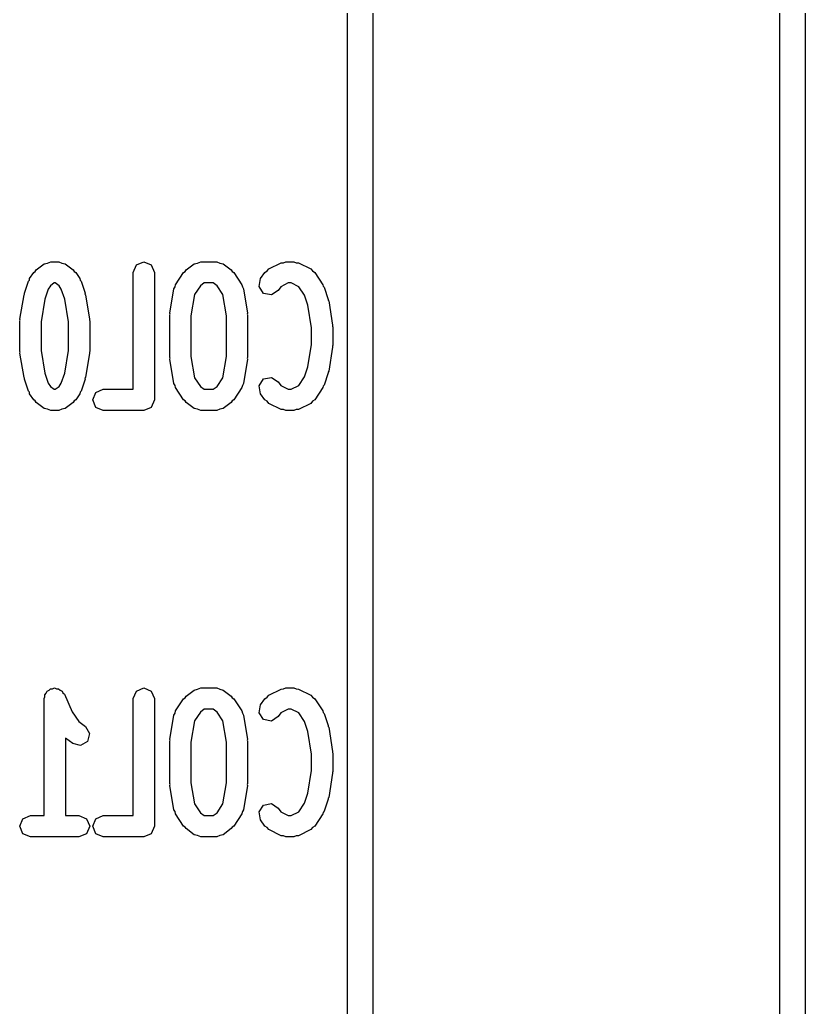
# Model space of a CAD drawing. Extents: x 62 to 223, y -188 to -37.
# Drawn here: x 101.82 to 106.43, y -63.23 to -57.42 of the extents above; entities that cross this region are included whole.
import ezdxf

# ---------------------------------------------------------------- set-up
doc = ezdxf.new("R2010")
doc.units = 0
doc.layers.add('BLACK', color=7, linetype='CONTINUOUS')

msp = doc.modelspace()

# ---------------------------------------------------------------- linework, layer by layer
at = {"layer": 'BLACK', "linetype": 'CONTINUOUS'}
for p, q in [((103.743, -73.9416), (103.743, -47.79)), ((106.433, -47.79), (106.433, -78.27)), ((103.893, -47.865), (103.893, -74.2229)), ((106.283, -78.195), (106.283, -47.865)), ((101.914, -58.893), (101.962, -58.8573)), ((101.962, -58.8573), (101.981, -58.8524)), ((101.981, -58.8524), (102, -58.8448)), ((102, -58.8448), (102.047, -58.8448)), ((102.047, -58.8448), (102.066, -58.8524)), ((102.066, -58.8524), (102.085, -58.8573)), ((102.085, -58.8573), (102.132, -58.893)), ((102.503, -58.8631), (102.547, -58.8448)), ((102.547, -58.8448), (102.591, -58.8631)), ((102.795, -58.893), (102.843, -58.8573)), ((102.843, -58.8573), (102.862, -58.8524)), ((102.862, -58.8524), (102.881, -58.8448)), ((102.881, -58.8448), (102.976, -58.8448)), ((102.976, -58.8448), (102.994, -58.8524)), ((102.994, -58.8524), (103.013, -58.8573)), ((103.013, -58.8573), (103.061, -58.893)), ((103.281, -58.8871), (103.353, -58.8514)), ((103.353, -58.8514), (103.367, -58.8504)), ((103.367, -58.8504), (103.381, -58.8448)), ((103.381, -58.8448), (103.428, -58.8448)), ((103.428, -58.8448), (103.442, -58.8504)), ((103.442, -58.8504), (103.456, -58.8514)), ((103.456, -58.8514), (103.528, -58.8871)), ((101.876, -58.944), (101.9, -58.9083)), ((101.9, -58.9083), (101.909, -58.9023)), ((101.909, -58.9023), (101.914, -58.893)), ((102.132, -58.893), (102.138, -58.9023)), ((102.138, -58.9023), (102.147, -58.9083)), ((102.147, -58.9083), (102.171, -58.944)), ((102.485, -58.9073), (102.503, -58.8631)), ((102.485, -59.5948), (102.485, -58.9073)), ((102.591, -58.8631), (102.61, -58.9073)), ((102.61, -58.9073), (102.61, -59.6573)), ((102.733, -58.9798), (102.781, -58.9083)), ((102.781, -58.9083), (102.79, -58.9023)), ((102.79, -58.9023), (102.795, -58.893)), ((103.061, -58.893), (103.066, -58.9023)), ((103.066, -58.9023), (103.075, -58.9083)), ((103.075, -58.9083), (103.123, -58.9798)), ((103.233, -58.944), (103.257, -58.9083)), ((103.257, -58.9083), (103.271, -58.8993)), ((103.271, -58.8993), (103.281, -58.8871)), ((103.528, -58.8871), (103.538, -58.8993)), ((103.538, -58.8993), (103.552, -58.9083)), ((103.552, -58.9083), (103.599, -58.9798)), ((101.845, -59.0304), (101.869, -58.9589)), ((101.869, -58.9589), (101.875, -58.9525)), ((101.875, -58.9525), (101.876, -58.944)), ((102.02, -58.9698), (101.998, -58.9866)), ((102.026, -58.9698), (102.02, -58.9698)), ((102.049, -58.9866), (102.026, -58.9698)), ((102.171, -58.944), (102.172, -58.9525)), ((102.172, -58.9525), (102.178, -58.9589)), ((102.178, -58.9589), (102.202, -59.0304)), ((102.901, -58.9698), (102.879, -58.9866)), ((102.955, -58.9698), (102.901, -58.9698)), ((102.977, -58.9866), (102.955, -58.9698)), ((103.224, -58.991), (103.233, -58.944)), ((103.395, -58.9698), (103.352, -58.9915)), ((103.413, -58.9698), (103.395, -58.9698)), ((103.457, -58.9915), (103.413, -58.9698)), ((101.845, -59.0355), (101.845, -59.0304)), ((101.985, -59.0064), (101.965, -59.0653)), ((101.998, -58.9866), (101.985, -59.0064)), ((102.062, -59.0064), (102.049, -58.9866)), ((102.082, -59.0653), (102.062, -59.0064)), ((102.202, -59.0304), (102.201, -59.0355)), ((102.7, -59.147), (102.724, -59.0042)), ((102.724, -59.0042), (102.731, -58.9928)), ((102.731, -58.9928), (102.733, -58.9798)), ((102.879, -58.9866), (102.845, -59.0379)), ((103.012, -59.0379), (102.977, -58.9866)), ((103.123, -58.9798), (103.126, -58.9928)), ((103.126, -58.9928), (103.133, -59.0042)), ((103.133, -59.0042), (103.156, -59.147)), ((103.251, -59.0307), (103.224, -58.991)), ((103.298, -59.04), (103.251, -59.0307)), ((103.337, -59.0134), (103.298, -59.04)), ((103.352, -58.9915), (103.337, -59.0134)), ((103.491, -59.0421), (103.457, -58.9915)), ((103.599, -58.9798), (103.601, -58.9882)), ((103.601, -58.9882), (103.607, -58.9947)), ((103.607, -58.9947), (103.63, -59.0661)), ((101.819, -59.1827), (101.843, -59.0399)), ((101.843, -59.0399), (101.845, -59.0355)), ((101.965, -59.0653), (101.943, -59.1982)), ((102.104, -59.1982), (102.082, -59.0653)), ((102.201, -59.0355), (102.204, -59.0399)), ((102.204, -59.0399), (102.228, -59.1827)), ((102.845, -59.0379), (102.824, -59.1625)), ((103.032, -59.1625), (103.012, -59.0379)), ((103.51, -59.101), (103.491, -59.0421)), ((103.63, -59.0661), (103.63, -59.0712)), ((103.63, -59.0712), (103.633, -59.0756)), ((103.633, -59.0756), (103.656, -59.2184)), ((102.701, -59.1523), (102.7, -59.147)), ((103.156, -59.147), (103.155, -59.1523)), ((103.532, -59.2339), (103.51, -59.101)), ((101.818, -59.193), (101.82, -59.188)), ((101.818, -59.3716), (101.818, -59.193)), ((101.82, -59.188), (101.819, -59.1827)), ((101.943, -59.1982), (101.943, -59.3664)), ((102.104, -59.3664), (102.104, -59.1982)), ((102.228, -59.1827), (102.227, -59.188)), ((102.227, -59.188), (102.229, -59.193)), ((102.229, -59.193), (102.229, -59.3716)), ((102.699, -59.1573), (102.701, -59.1523)), ((102.699, -59.4073), (102.699, -59.1573)), ((102.824, -59.1625), (102.824, -59.4021)), ((103.032, -59.4021), (103.032, -59.1625)), ((103.155, -59.1523), (103.157, -59.1573)), ((103.157, -59.1573), (103.157, -59.4073)), ((103.532, -59.3307), (103.532, -59.2339)), ((103.656, -59.2184), (103.655, -59.2237)), ((103.655, -59.2237), (103.657, -59.2287)), ((103.657, -59.2287), (103.657, -59.3359)), ((101.82, -59.3766), (101.818, -59.3716)), ((101.819, -59.3818), (101.82, -59.3766)), ((101.943, -59.3664), (101.965, -59.4993)), ((102.082, -59.4993), (102.104, -59.3664)), ((102.229, -59.3716), (102.227, -59.3766)), ((102.227, -59.3766), (102.228, -59.3818)), ((103.51, -59.4636), (103.532, -59.3307)), ((103.656, -59.3461), (103.633, -59.489)), ((103.657, -59.3359), (103.655, -59.3409)), ((103.655, -59.3409), (103.656, -59.3461)), ((101.843, -59.5247), (101.819, -59.3818)), ((102.228, -59.3818), (102.204, -59.5247)), ((102.701, -59.4123), (102.699, -59.4073)), ((102.7, -59.4176), (102.701, -59.4123)), ((102.724, -59.5604), (102.7, -59.4176)), ((102.824, -59.4021), (102.845, -59.5266)), ((103.012, -59.5266), (103.032, -59.4021)), ((103.156, -59.4176), (103.133, -59.5604)), ((103.157, -59.4073), (103.155, -59.4123)), ((103.155, -59.4123), (103.156, -59.4176)), ((103.491, -59.5224), (103.51, -59.4636)), ((103.633, -59.489), (103.63, -59.4933)), ((103.63, -59.4933), (103.63, -59.4985)), ((101.845, -59.5291), (101.843, -59.5247)), ((101.845, -59.5342), (101.845, -59.5291)), ((101.869, -59.6056), (101.845, -59.5342)), ((101.965, -59.4993), (101.985, -59.5582)), ((102.062, -59.5582), (102.082, -59.4993)), ((102.202, -59.5342), (102.178, -59.6056)), ((102.204, -59.5247), (102.201, -59.5291)), ((102.201, -59.5291), (102.202, -59.5342)), ((102.845, -59.5266), (102.879, -59.578)), ((102.977, -59.578), (103.012, -59.5266)), ((103.224, -59.5736), (103.251, -59.5339)), ((103.251, -59.5339), (103.298, -59.5246)), ((103.298, -59.5246), (103.337, -59.5512)), ((103.337, -59.5512), (103.352, -59.5731)), ((103.457, -59.5731), (103.491, -59.5224)), ((103.63, -59.4985), (103.607, -59.5699)), ((101.875, -59.6121), (101.869, -59.6056)), ((101.876, -59.6205), (101.875, -59.6121)), ((101.985, -59.5582), (101.998, -59.578)), ((101.998, -59.578), (102.02, -59.5948)), ((102.02, -59.5948), (102.026, -59.5948)), ((102.026, -59.5948), (102.049, -59.578)), ((102.049, -59.578), (102.062, -59.5582)), ((102.172, -59.6121), (102.171, -59.6205)), ((102.178, -59.6056), (102.172, -59.6121)), ((102.265, -59.6131), (102.309, -59.5948)), ((102.309, -59.5948), (102.485, -59.5948)), ((102.731, -59.5717), (102.724, -59.5604)), ((102.733, -59.5848), (102.731, -59.5717)), ((102.781, -59.6562), (102.733, -59.5848)), ((102.879, -59.578), (102.901, -59.5948)), ((102.901, -59.5948), (102.955, -59.5948)), ((102.955, -59.5948), (102.977, -59.578)), ((103.123, -59.5848), (103.075, -59.6562)), ((103.126, -59.5717), (103.123, -59.5848)), ((103.133, -59.5604), (103.126, -59.5717)), ((103.233, -59.6205), (103.224, -59.5736)), ((103.352, -59.5731), (103.395, -59.5948)), ((103.395, -59.5948), (103.413, -59.5948)), ((103.413, -59.5948), (103.457, -59.5731)), ((103.599, -59.5848), (103.552, -59.6562)), ((103.601, -59.5764), (103.599, -59.5848)), ((103.607, -59.5699), (103.601, -59.5764)), ((101.9, -59.6562), (101.876, -59.6205)), ((101.909, -59.6623), (101.9, -59.6562)), ((101.914, -59.6716), (101.909, -59.6623)), ((102.138, -59.6623), (102.132, -59.6716)), ((102.147, -59.6562), (102.138, -59.6623)), ((102.171, -59.6205), (102.147, -59.6562)), ((102.247, -59.6573), (102.265, -59.6131)), ((102.265, -59.7015), (102.247, -59.6573)), ((102.61, -59.6573), (102.591, -59.7015)), ((102.79, -59.6623), (102.781, -59.6562)), ((102.795, -59.6716), (102.79, -59.6623)), ((103.066, -59.6623), (103.061, -59.6716)), ((103.075, -59.6562), (103.066, -59.6623)), ((103.257, -59.6562), (103.233, -59.6205)), ((103.271, -59.6652), (103.257, -59.6562)), ((103.281, -59.6775), (103.271, -59.6652)), ((103.538, -59.6652), (103.528, -59.6775)), ((103.552, -59.6562), (103.538, -59.6652)), ((101.962, -59.7073), (101.914, -59.6716)), ((101.981, -59.7122), (101.962, -59.7073)), ((102, -59.7198), (101.981, -59.7122)), ((102.047, -59.7198), (102, -59.7198)), ((102.066, -59.7122), (102.047, -59.7198)), ((102.085, -59.7073), (102.066, -59.7122)), ((102.132, -59.6716), (102.085, -59.7073)), ((102.309, -59.7198), (102.265, -59.7015)), ((102.547, -59.7198), (102.309, -59.7198)), ((102.591, -59.7015), (102.547, -59.7198)), ((102.843, -59.7073), (102.795, -59.6716)), ((102.862, -59.7122), (102.843, -59.7073)), ((102.881, -59.7198), (102.862, -59.7122)), ((102.976, -59.7198), (102.881, -59.7198)), ((102.994, -59.7122), (102.976, -59.7198)), ((103.013, -59.7073), (102.994, -59.7122)), ((103.061, -59.6716), (103.013, -59.7073)), ((103.353, -59.7132), (103.281, -59.6775)), ((103.367, -59.7142), (103.353, -59.7132)), ((103.381, -59.7198), (103.367, -59.7142)), ((103.428, -59.7198), (103.381, -59.7198)), ((103.442, -59.7142), (103.428, -59.7198)), ((103.456, -59.7132), (103.442, -59.7142)), ((103.528, -59.6775), (103.456, -59.7132)), ((102.011, -61.3553), (102.023, -61.3503)), ((102.023, -61.3503), (102.034, -61.3548)), ((102.503, -61.3686), (102.547, -61.3503)), ((102.547, -61.3503), (102.591, -61.3686)), ((102.862, -61.3579), (102.881, -61.3503)), ((102.881, -61.3503), (102.976, -61.3503)), ((102.976, -61.3503), (102.994, -61.3579)), ((103.367, -61.3559), (103.381, -61.3503)), ((103.381, -61.3503), (103.428, -61.3503)), ((103.428, -61.3503), (103.442, -61.3559)), ((101.961, -61.4128), (101.965, -61.402)), ((101.965, -61.3904), (101.974, -61.3808)), ((101.965, -61.402), (101.965, -61.3904)), ((101.974, -61.3808), (101.979, -61.3686)), ((101.979, -61.3686), (101.99, -61.3641)), ((101.99, -61.3641), (101.998, -61.3557)), ((101.998, -61.3557), (102.011, -61.3553)), ((102.034, -61.3548), (102.046, -61.3545)), ((102.046, -61.3545), (102.055, -61.3635)), ((102.055, -61.3635), (102.068, -61.3686)), ((102.068, -61.3686), (102.072, -61.3794)), ((102.072, -61.3794), (102.081, -61.3874)), ((102.081, -61.3874), (102.126, -61.4897)), ((102.485, -61.4128), (102.503, -61.3686)), ((102.591, -61.3686), (102.61, -61.4128)), ((102.781, -61.4138), (102.79, -61.4078)), ((102.79, -61.4078), (102.795, -61.3985)), ((102.795, -61.3985), (102.843, -61.3628)), ((102.843, -61.3628), (102.862, -61.3579)), ((102.994, -61.3579), (103.013, -61.3628)), ((103.013, -61.3628), (103.061, -61.3985)), ((103.061, -61.3985), (103.066, -61.4078)), ((103.066, -61.4078), (103.075, -61.4138)), ((103.257, -61.4138), (103.271, -61.4048)), ((103.271, -61.4048), (103.281, -61.3926)), ((103.281, -61.3926), (103.353, -61.3569)), ((103.353, -61.3569), (103.367, -61.3559)), ((103.442, -61.3559), (103.456, -61.3569)), ((103.456, -61.3569), (103.528, -61.3926)), ((103.528, -61.3926), (103.538, -61.4048)), ((103.538, -61.4048), (103.552, -61.4138)), ((101.961, -62.1003), (101.961, -61.4128)), ((102.485, -62.1003), (102.485, -61.4128)), ((102.61, -61.4128), (102.61, -62.1628)), ((102.733, -61.4853), (102.781, -61.4138)), ((103.075, -61.4138), (103.123, -61.4853)), ((103.224, -61.4965), (103.233, -61.4495)), ((103.233, -61.4495), (103.257, -61.4138)), ((103.552, -61.4138), (103.599, -61.4853)), ((102.126, -61.4897), (102.165, -61.5478)), ((102.7, -61.6525), (102.724, -61.5097)), ((102.724, -61.5097), (102.731, -61.4983)), ((102.731, -61.4983), (102.733, -61.4853)), ((102.879, -61.4921), (102.845, -61.5434)), ((102.901, -61.4753), (102.879, -61.4921)), ((102.955, -61.4753), (102.901, -61.4753)), ((102.977, -61.4921), (102.955, -61.4753)), ((103.012, -61.5434), (102.977, -61.4921)), ((103.123, -61.4853), (103.126, -61.4983)), ((103.126, -61.4983), (103.133, -61.5097)), ((103.133, -61.5097), (103.156, -61.6525)), ((103.251, -61.5362), (103.224, -61.4965)), ((103.337, -61.5189), (103.298, -61.5455)), ((103.352, -61.497), (103.337, -61.5189)), ((103.395, -61.4753), (103.352, -61.497)), ((103.413, -61.4753), (103.395, -61.4753)), ((103.457, -61.497), (103.413, -61.4753)), ((103.491, -61.5476), (103.457, -61.497)), ((103.599, -61.4853), (103.601, -61.4937)), ((103.601, -61.4937), (103.607, -61.5002)), ((103.607, -61.5002), (103.63, -61.5716)), ((102.165, -61.5478), (102.204, -61.5771)), ((102.204, -61.5771), (102.228, -61.6182)), ((102.845, -61.5434), (102.824, -61.668)), ((103.032, -61.668), (103.012, -61.5434)), ((103.298, -61.5455), (103.251, -61.5362)), ((103.51, -61.6065), (103.491, -61.5476)), ((103.63, -61.5716), (103.63, -61.5767)), ((103.63, -61.5767), (103.633, -61.5811)), ((103.633, -61.5811), (103.656, -61.7239)), ((102.228, -61.6182), (102.216, -61.6646)), ((103.532, -61.7394), (103.51, -61.6065)), ((102.129, -61.6771), (102.086, -61.6449)), ((102.086, -61.6449), (102.086, -62.1003)), ((102.175, -61.6889), (102.129, -61.6771)), ((102.216, -61.6646), (102.175, -61.6889)), ((102.699, -61.6628), (102.701, -61.6578)), ((102.699, -61.9128), (102.699, -61.6628)), ((102.701, -61.6578), (102.7, -61.6525)), ((102.824, -61.668), (102.824, -61.9076)), ((103.032, -61.9076), (103.032, -61.668)), ((103.156, -61.6525), (103.155, -61.6578)), ((103.155, -61.6578), (103.157, -61.6628)), ((103.157, -61.6628), (103.157, -61.9128)), ((103.532, -61.8362), (103.532, -61.7394)), ((103.656, -61.7239), (103.655, -61.7292)), ((103.655, -61.7292), (103.657, -61.7342)), ((103.657, -61.7342), (103.657, -61.8414)), ((103.51, -61.9691), (103.532, -61.8362)), ((103.656, -61.8516), (103.633, -61.9945)), ((103.657, -61.8414), (103.655, -61.8464)), ((103.655, -61.8464), (103.656, -61.8516)), ((102.701, -61.9178), (102.699, -61.9128)), ((102.7, -61.9231), (102.701, -61.9178)), ((102.724, -62.0659), (102.7, -61.9231)), ((102.824, -61.9076), (102.845, -62.0321)), ((103.012, -62.0321), (103.032, -61.9076)), ((103.156, -61.9231), (103.133, -62.0659)), ((103.157, -61.9128), (103.155, -61.9178)), ((103.155, -61.9178), (103.156, -61.9231)), ((103.491, -62.0279), (103.51, -61.9691)), ((102.845, -62.0321), (102.879, -62.0835)), ((102.977, -62.0835), (103.012, -62.0321)), ((103.224, -62.0791), (103.251, -62.0394)), ((103.251, -62.0394), (103.298, -62.0301)), ((103.298, -62.0301), (103.337, -62.0567)), ((103.457, -62.0786), (103.491, -62.0279)), ((103.63, -62.004), (103.607, -62.0754)), ((103.633, -61.9945), (103.63, -61.9988)), ((103.63, -61.9988), (103.63, -62.004)), ((101.836, -62.1186), (101.881, -62.1003)), ((101.881, -62.1003), (101.961, -62.1003)), ((102.086, -62.1003), (102.166, -62.1003)), ((102.166, -62.1003), (102.21, -62.1186)), ((102.265, -62.1186), (102.309, -62.1003)), ((102.309, -62.1003), (102.485, -62.1003)), ((102.731, -62.0772), (102.724, -62.0659)), ((102.733, -62.0903), (102.731, -62.0772)), ((102.781, -62.1617), (102.733, -62.0903)), ((102.879, -62.0835), (102.901, -62.1003)), ((102.901, -62.1003), (102.955, -62.1003)), ((102.955, -62.1003), (102.977, -62.0835)), ((103.123, -62.0903), (103.075, -62.1617)), ((103.126, -62.0772), (103.123, -62.0903)), ((103.133, -62.0659), (103.126, -62.0772)), ((103.233, -62.126), (103.224, -62.0791)), ((103.337, -62.0567), (103.352, -62.0786)), ((103.352, -62.0786), (103.395, -62.1003)), ((103.395, -62.1003), (103.413, -62.1003)), ((103.413, -62.1003), (103.457, -62.0786)), ((103.599, -62.0903), (103.552, -62.1617)), ((103.601, -62.0819), (103.599, -62.0903)), ((103.607, -62.0754), (103.601, -62.0819)), ((101.818, -62.1628), (101.836, -62.1186)), ((101.836, -62.207), (101.818, -62.1628)), ((102.21, -62.1186), (102.229, -62.1628)), ((102.229, -62.1628), (102.21, -62.207)), ((102.247, -62.1628), (102.265, -62.1186)), ((102.265, -62.207), (102.247, -62.1628)), ((102.61, -62.1628), (102.591, -62.207)), ((102.79, -62.1678), (102.781, -62.1617)), ((103.075, -62.1617), (103.066, -62.1678)), ((103.257, -62.1617), (103.233, -62.126)), ((103.271, -62.1707), (103.257, -62.1617)), ((103.552, -62.1617), (103.538, -62.1707)), ((101.881, -62.2253), (101.836, -62.207)), ((102.21, -62.207), (102.166, -62.2253)), ((102.309, -62.2253), (102.265, -62.207)), ((102.591, -62.207), (102.547, -62.2253)), ((102.795, -62.1771), (102.79, -62.1678)), ((102.843, -62.2128), (102.795, -62.1771)), ((102.862, -62.2177), (102.843, -62.2128)), ((102.881, -62.2253), (102.862, -62.2177)), ((102.994, -62.2177), (102.976, -62.2253)), ((103.013, -62.2128), (102.994, -62.2177)), ((103.061, -62.1771), (103.013, -62.2128)), ((103.066, -62.1678), (103.061, -62.1771)), ((103.281, -62.183), (103.271, -62.1707)), ((103.353, -62.2187), (103.281, -62.183)), ((103.367, -62.2197), (103.353, -62.2187)), ((103.381, -62.2253), (103.367, -62.2197)), ((103.442, -62.2197), (103.428, -62.2253)), ((103.456, -62.2187), (103.442, -62.2197)), ((103.528, -62.183), (103.456, -62.2187)), ((103.538, -62.1707), (103.528, -62.183)), ((102.166, -62.2253), (101.881, -62.2253)), ((102.547, -62.2253), (102.309, -62.2253)), ((102.976, -62.2253), (102.881, -62.2253)), ((103.428, -62.2253), (103.381, -62.2253))]:
    msp.add_line(p, q, dxfattribs=at)

doc.saveas('drawing.dxf')
